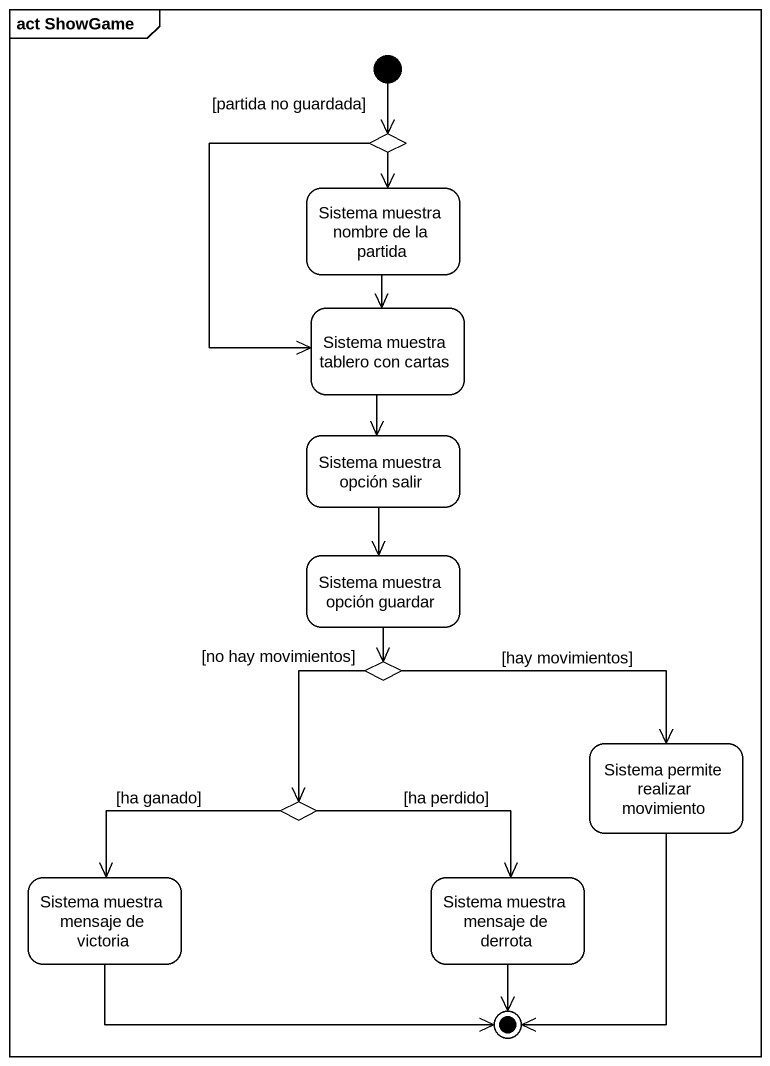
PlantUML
@startuml
mainframe act ShowGame
hide empty description
state choice1 <<choice>>
state "Sistema muestra nombre de la partida" as Sistema_muestra_nombre_de
state "Sistema muestra tablero con cartas" as Sistema_muestra_tablero_con
state "Sistema muestra opción salir" as Sistema_muestra_opción_salir
state "Sistema muestra opción guardar" as Sistema_muestra_opción
state choice2 <<choice>>
state "Sistema permite realizar movimiento" as Sistema_permite_realizar
state choice3 <<choice>>
state "Sistema muestra mensaje de victoria" as Sistema_muestra_mensaje_de
state "Sistema muestra mensaje de derrota" as Sistema_muestra_mensaje_de_2
[*] --> choice1
choice1 --> Sistema_muestra_nombre_de
choice1 --> Sistema_muestra_tablero_con : [partida no guardada]
Sistema_muestra_nombre_de --> Sistema_muestra_tablero_con
Sistema_muestra_tablero_con --> Sistema_muestra_opción_salir
Sistema_muestra_opción_salir --> Sistema_muestra_opción
Sistema_muestra_opción --> choice2
choice2 -right-> Sistema_permite_realizar : [hay movimientos]
choice2 --> choice3 : [no hay movimientos]
choice3 -left-> Sistema_muestra_mensaje_de : [ha ganado]
choice3 -right-> Sistema_muestra_mensaje_de_2 : [ha perdido]
Sistema_permite_realizar --> [*]
Sistema_muestra_mensaje_de -right-> [*]
Sistema_muestra_mensaje_de_2 --> [*]
@enduml
